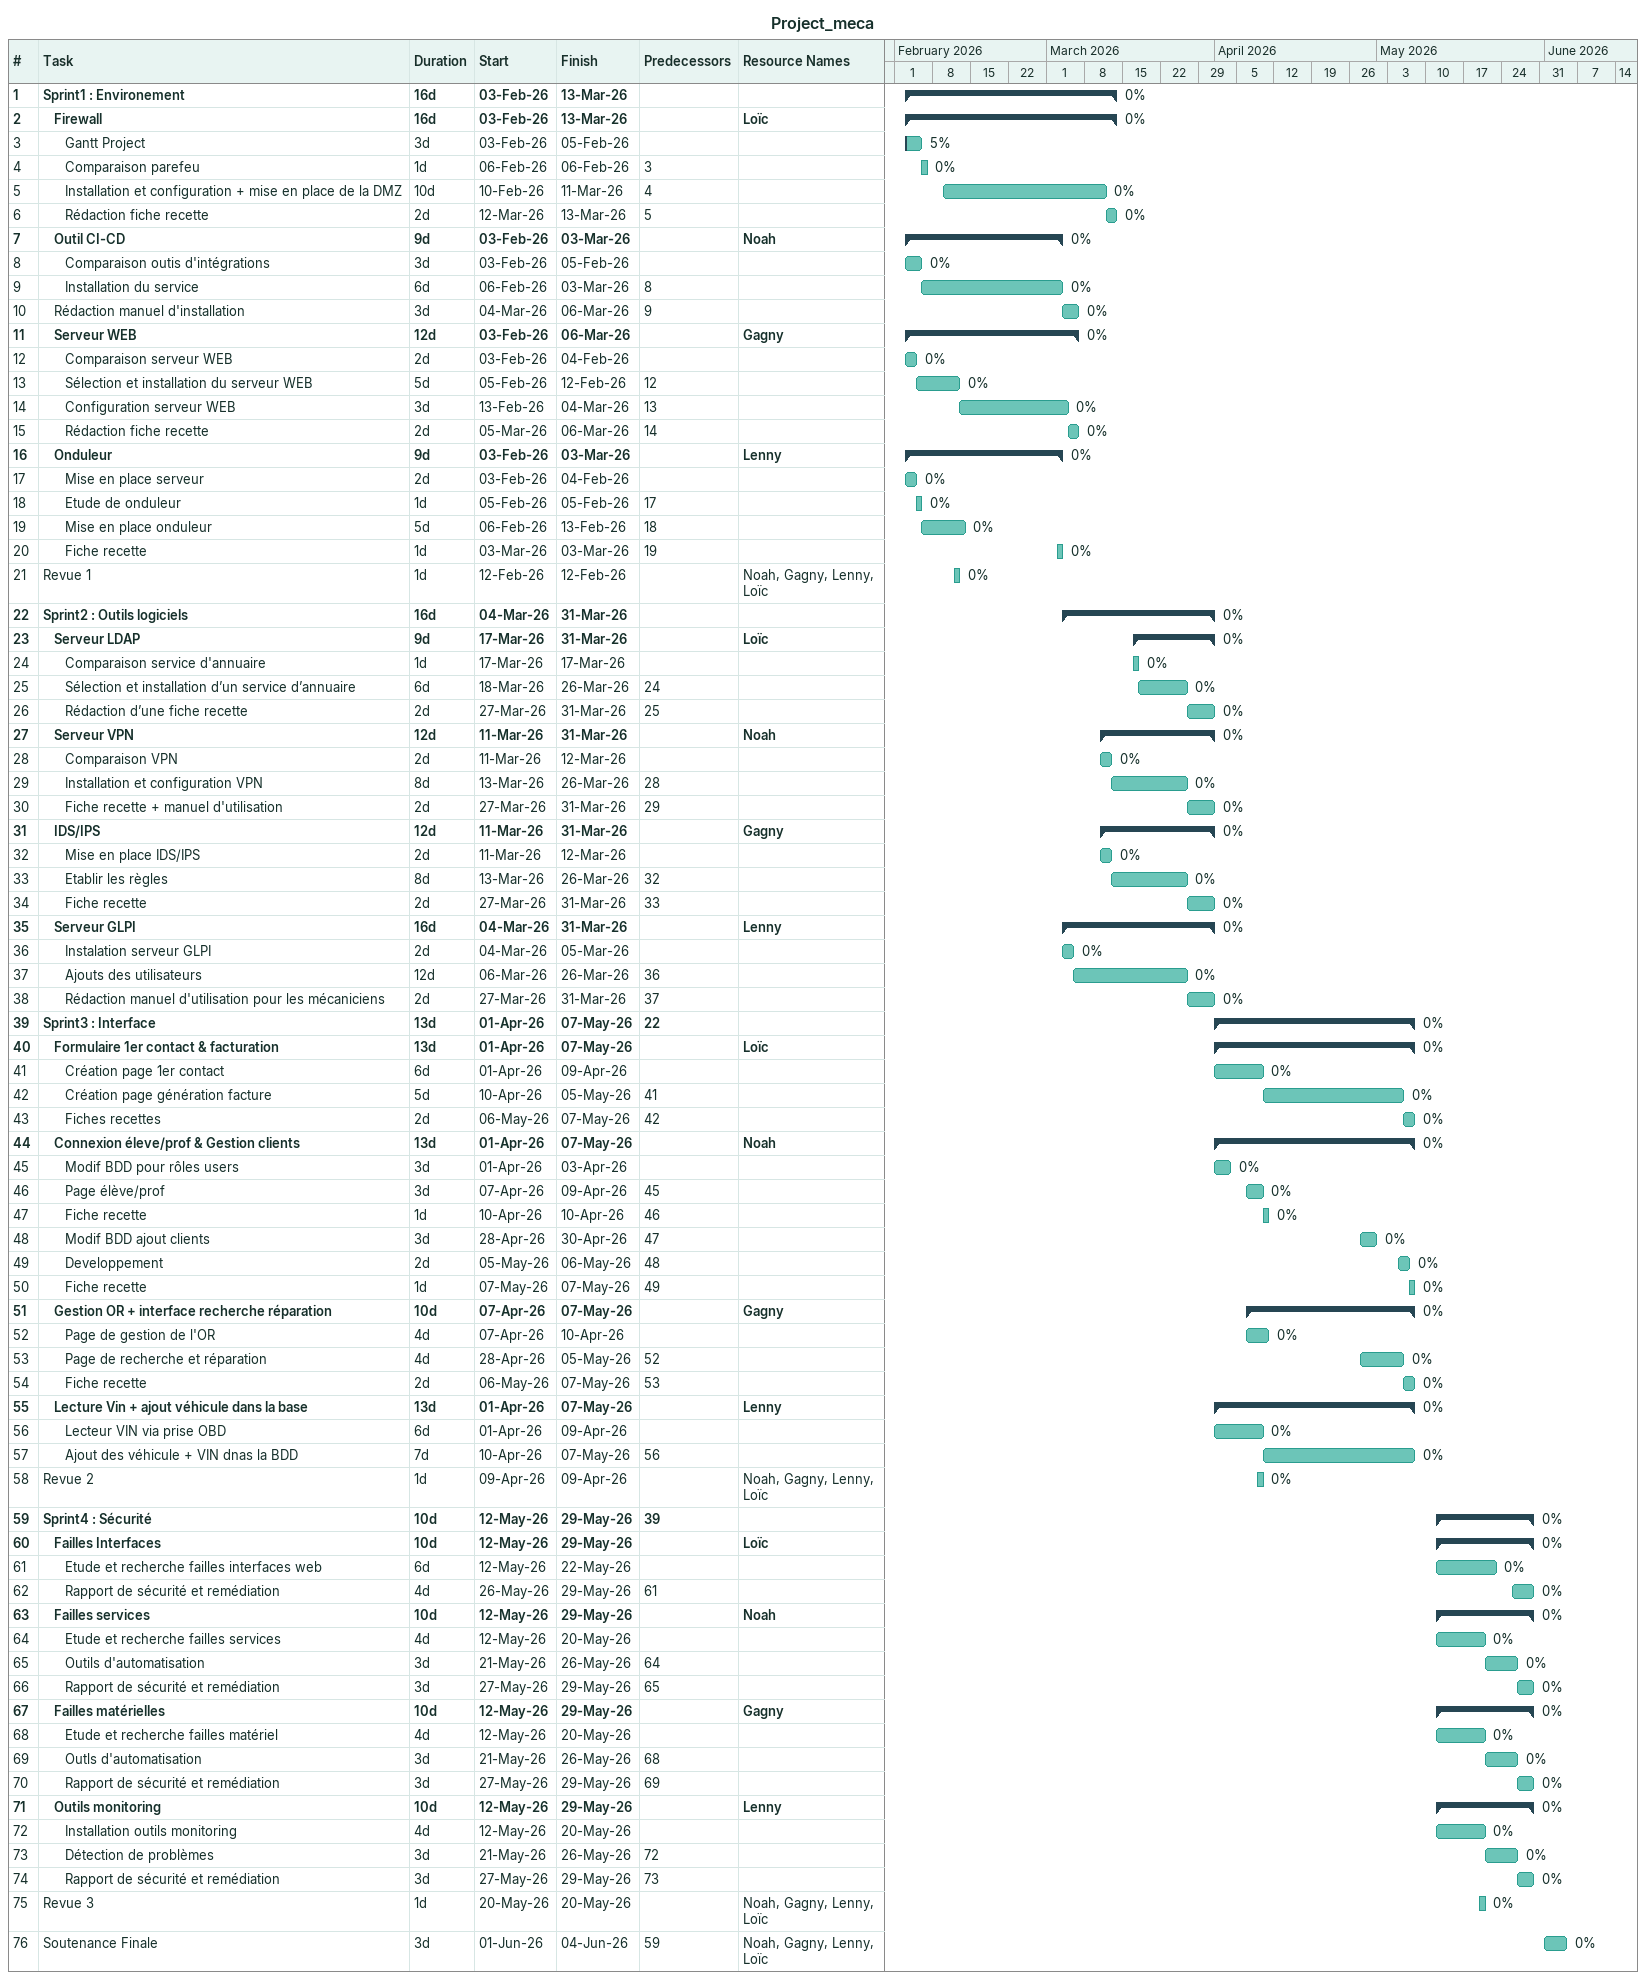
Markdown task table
Project_meca

| ID | Level | Task | Duration | Start | Finish | Predecessors | Resources | % complete |
|---|---|---|---|---|---|---|---|---|
| 1 | 1 | **Sprint1 : Environement** | 16d | 2026-02-03 | 2026-03-13 |  |  | 0 |
| 2 | 2 | **Firewall** | 16d | 2026-02-03 | 2026-03-13 |  | Loïc | 0 |
| 3 | 3 | Gantt Project | 3d | 2026-02-03 | 2026-02-05 |  |  | 5 |
| 4 | 3 | Comparaison parefeu | 1d | 2026-02-06 | 2026-02-06 | 3 |  | 0 |
| 5 | 3 | Installation et configuration + mise en place de la DMZ | 10d | 2026-02-10 | 2026-03-11 | 4 |  | 0 |
| 6 | 3 | Rédaction fiche recette | 2d | 2026-03-12 | 2026-03-13 | 5 |  | 0 |
| 7 | 2 | **Outil CI-CD** | 9d | 2026-02-03 | 2026-03-03 |  | Noah | 0 |
| 8 | 3 | Comparaison outis d'intégrations | 3d | 2026-02-03 | 2026-02-05 |  |  | 0 |
| 9 | 3 | Installation du service | 6d | 2026-02-06 | 2026-03-03 | 8 |  | 0 |
| 10 | 2 | Rédaction manuel d'installation | 3d | 2026-03-04 | 2026-03-06 | 9 |  | 0 |
| 11 | 2 | **Serveur WEB** | 12d | 2026-02-03 | 2026-03-06 |  | Gagny | 0 |
| 12 | 3 | Comparaison serveur WEB | 2d | 2026-02-03 | 2026-02-04 |  |  | 0 |
| 13 | 3 | Sélection et installation du serveur WEB | 5d | 2026-02-05 | 2026-02-12 | 12 |  | 0 |
| 14 | 3 | Configuration serveur WEB | 3d | 2026-02-13 | 2026-03-04 | 13 |  | 0 |
| 15 | 3 | Rédaction fiche recette | 2d | 2026-03-05 | 2026-03-06 | 14 |  | 0 |
| 16 | 2 | **Onduleur** | 9d | 2026-02-03 | 2026-03-03 |  | Lenny | 0 |
| 17 | 3 | Mise en place serveur | 2d | 2026-02-03 | 2026-02-04 |  |  | 0 |
| 18 | 3 | Etude de onduleur | 1d | 2026-02-05 | 2026-02-05 | 17 |  | 0 |
| 19 | 3 | Mise en place onduleur | 5d | 2026-02-06 | 2026-02-13 | 18 |  | 0 |
| 20 | 3 | Fiche recette | 1d | 2026-03-03 | 2026-03-03 | 19 |  | 0 |
| 21 | 1 | Revue 1 | 1d | 2026-02-12 | 2026-02-12 |  | Noah, Gagny, Lenny, Loïc | 0 |
| 22 | 1 | **Sprint2 : Outils logiciels** | 16d | 2026-03-04 | 2026-03-31 |  |  | 0 |
| 23 | 2 | **Serveur LDAP** | 9d | 2026-03-17 | 2026-03-31 |  | Loïc | 0 |
| 24 | 3 | Comparaison service d'annuaire | 1d | 2026-03-17 | 2026-03-17 |  |  | 0 |
| 25 | 3 | Sélection et installation d’un service d’annuaire | 6d | 2026-03-18 | 2026-03-26 | 24 |  | 0 |
| 26 | 3 | Rédaction d’une fiche recette | 2d | 2026-03-27 | 2026-03-31 | 25 |  | 0 |
| 27 | 2 | **Serveur VPN** | 12d | 2026-03-11 | 2026-03-31 |  | Noah | 0 |
| 28 | 3 | Comparaison VPN | 2d | 2026-03-11 | 2026-03-12 |  |  | 0 |
| 29 | 3 | Installation et configuration VPN | 8d | 2026-03-13 | 2026-03-26 | 28 |  | 0 |
| 30 | 3 | Fiche recette + manuel d'utilisation | 2d | 2026-03-27 | 2026-03-31 | 29 |  | 0 |
| 31 | 2 | **IDS/IPS** | 12d | 2026-03-11 | 2026-03-31 |  | Gagny | 0 |
| 32 | 3 | Mise en place IDS/IPS | 2d | 2026-03-11 | 2026-03-12 |  |  | 0 |
| 33 | 3 | Etablir les règles | 8d | 2026-03-13 | 2026-03-26 | 32 |  | 0 |
| 34 | 3 | Fiche recette | 2d | 2026-03-27 | 2026-03-31 | 33 |  | 0 |
| 35 | 2 | **Serveur GLPI** | 16d | 2026-03-04 | 2026-03-31 |  | Lenny | 0 |
| 36 | 3 | Instalation serveur GLPI | 2d | 2026-03-04 | 2026-03-05 |  |  | 0 |
| 37 | 3 | Ajouts des utilisateurs | 12d | 2026-03-06 | 2026-03-26 | 36 |  | 0 |
| 38 | 3 | Rédaction manuel d'utilisation pour les mécaniciens | 2d | 2026-03-27 | 2026-03-31 | 37 |  | 0 |
| 39 | 1 | **Sprint3 : Interface** | 13d | 2026-04-01 | 2026-05-07 | 22 |  | 0 |
| 40 | 2 | **Formulaire 1er contact & facturation** | 13d | 2026-04-01 | 2026-05-07 |  | Loïc | 0 |
| 41 | 3 | Création page 1er contact | 6d | 2026-04-01 | 2026-04-09 |  |  | 0 |
| 42 | 3 | Création page génération facture | 5d | 2026-04-10 | 2026-05-05 | 41 |  | 0 |
| 43 | 3 | Fiches recettes | 2d | 2026-05-06 | 2026-05-07 | 42 |  | 0 |
| 44 | 2 | **Connexion éleve/prof & Gestion clients** | 13d | 2026-04-01 | 2026-05-07 |  | Noah | 0 |
| 45 | 3 | Modif BDD pour rôles users | 3d | 2026-04-01 | 2026-04-03 |  |  | 0 |
| 46 | 3 | Page élève/prof | 3d | 2026-04-07 | 2026-04-09 | 45 |  | 0 |
| 47 | 3 | Fiche recette | 1d | 2026-04-10 | 2026-04-10 | 46 |  | 0 |
| 48 | 3 | Modif BDD ajout clients | 3d | 2026-04-28 | 2026-04-30 | 47 |  | 0 |
| 49 | 3 | Developpement | 2d | 2026-05-05 | 2026-05-06 | 48 |  | 0 |
| 50 | 3 | Fiche recette | 1d | 2026-05-07 | 2026-05-07 | 49 |  | 0 |
| 51 | 2 | **Gestion OR + interface recherche réparation** | 10d | 2026-04-07 | 2026-05-07 |  | Gagny | 0 |
| 52 | 3 | Page de gestion de l'OR | 4d | 2026-04-07 | 2026-04-10 |  |  | 0 |
| 53 | 3 | Page de recherche et réparation | 4d | 2026-04-28 | 2026-05-05 | 52 |  | 0 |
| 54 | 3 | Fiche recette | 2d | 2026-05-06 | 2026-05-07 | 53 |  | 0 |
| 55 | 2 | **Lecture Vin + ajout véhicule dans la base** | 13d | 2026-04-01 | 2026-05-07 |  | Lenny | 0 |
| 56 | 3 | Lecteur VIN via prise OBD | 6d | 2026-04-01 | 2026-04-09 |  |  | 0 |
| 57 | 3 | Ajout des véhicule + VIN dnas la BDD | 7d | 2026-04-10 | 2026-05-07 | 56 |  | 0 |
| 58 | 1 | Revue 2 | 1d | 2026-04-09 | 2026-04-09 |  | Noah, Gagny, Lenny, Loïc | 0 |
| 59 | 1 | **Sprint4 : Sécurité** | 10d | 2026-05-12 | 2026-05-29 | 39 |  | 0 |
| 60 | 2 | **Failles Interfaces** | 10d | 2026-05-12 | 2026-05-29 |  | Loïc | 0 |
| 61 | 3 | Etude et recherche failles interfaces web | 6d | 2026-05-12 | 2026-05-22 |  |  | 0 |
| 62 | 3 | Rapport de sécurité et remédiation | 4d | 2026-05-26 | 2026-05-29 | 61 |  | 0 |
| 63 | 2 | **Failles services** | 10d | 2026-05-12 | 2026-05-29 |  | Noah | 0 |
| 64 | 3 | Etude et recherche failles services | 4d | 2026-05-12 | 2026-05-20 |  |  | 0 |
| 65 | 3 | Outils d'automatisation | 3d | 2026-05-21 | 2026-05-26 | 64 |  | 0 |
| 66 | 3 | Rapport de sécurité et remédiation | 3d | 2026-05-27 | 2026-05-29 | 65 |  | 0 |
| 67 | 2 | **Failles matérielles** | 10d | 2026-05-12 | 2026-05-29 |  | Gagny | 0 |
| 68 | 3 | Etude et recherche failles matériel | 4d | 2026-05-12 | 2026-05-20 |  |  | 0 |
| 69 | 3 | Outls d'automatisation | 3d | 2026-05-21 | 2026-05-26 | 68 |  | 0 |
| 70 | 3 | Rapport de sécurité et remédiation | 3d | 2026-05-27 | 2026-05-29 | 69 |  | 0 |
| 71 | 2 | **Outils monitoring** | 10d | 2026-05-12 | 2026-05-29 |  | Lenny | 0 |
| 72 | 3 | Installation outils monitoring | 4d | 2026-05-12 | 2026-05-20 |  |  | 0 |
| 73 | 3 | Détection de problèmes | 3d | 2026-05-21 | 2026-05-26 | 72 |  | 0 |
| 74 | 3 | Rapport de sécurité et remédiation | 3d | 2026-05-27 | 2026-05-29 | 73 |  | 0 |
| 75 | 1 | Revue 3 | 1d | 2026-05-20 | 2026-05-20 |  | Noah, Gagny, Lenny, Loïc | 0 |
| 76 | 1 | Soutenance Finale | 3d | 2026-06-01 | 2026-06-04 | 59 | Noah, Gagny, Lenny, Loïc | 0 |
